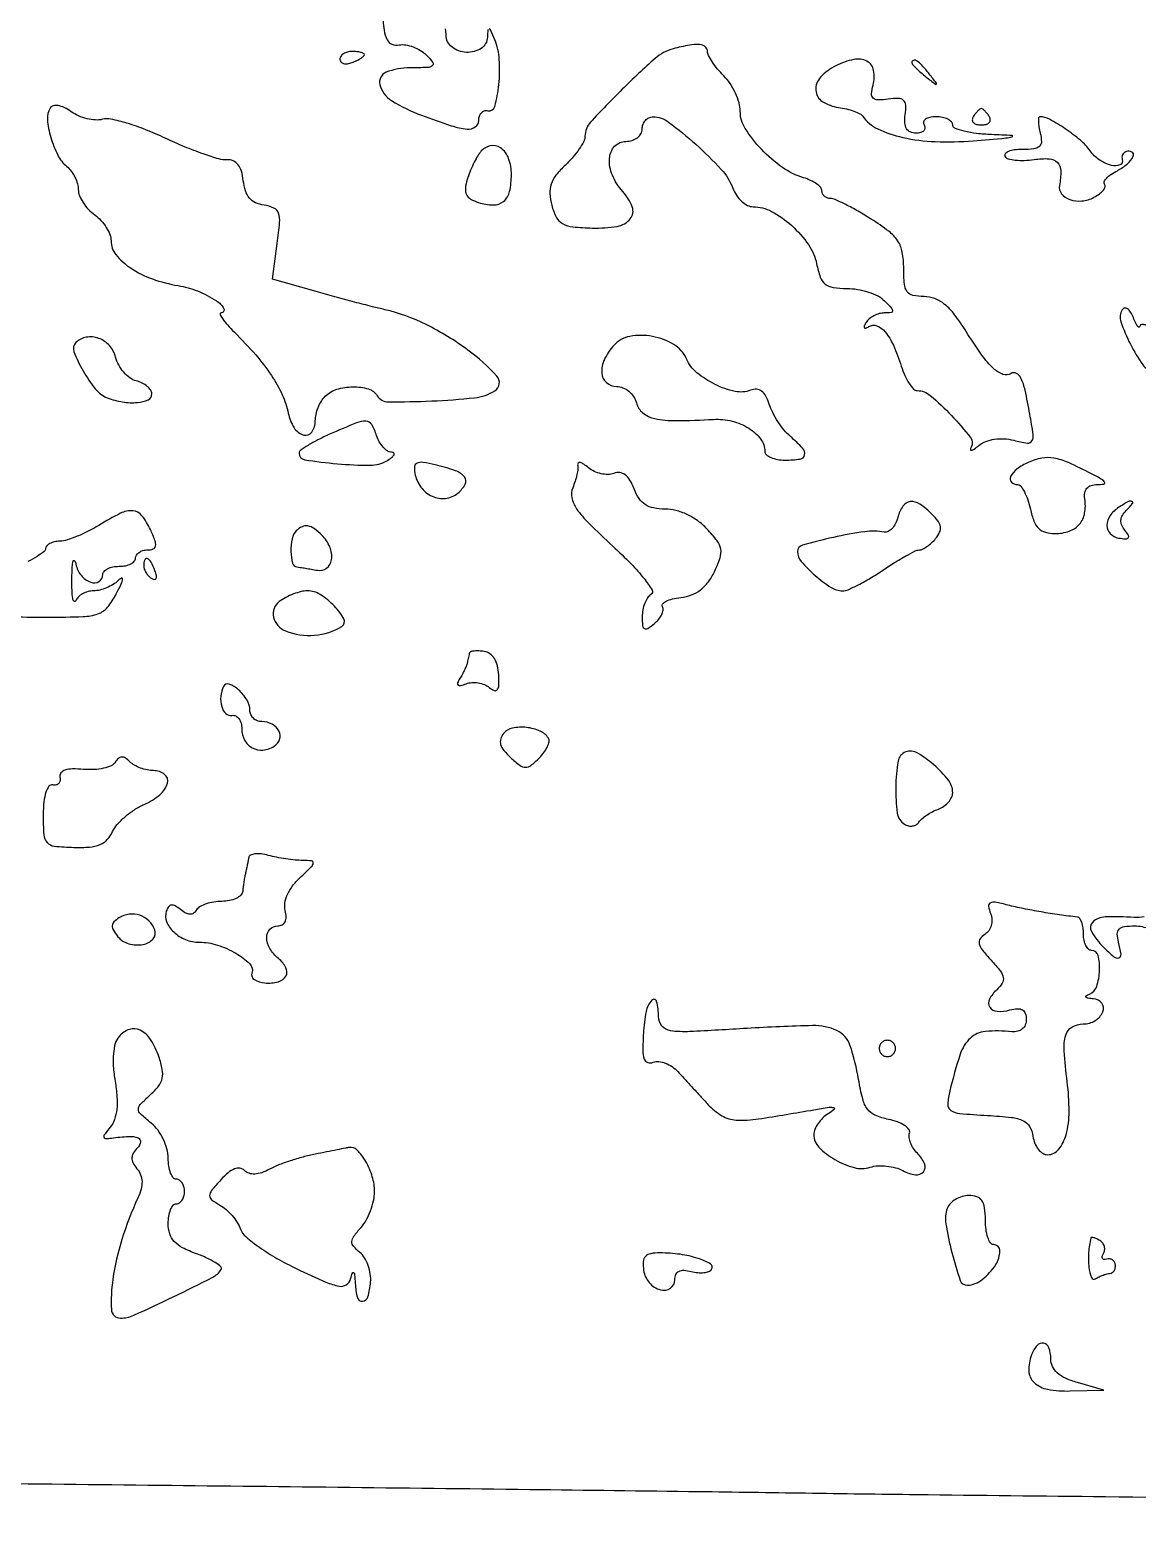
# Model space of a CAD drawing. Extents: x 0 to 5034, y 0 to 2560.
# Drawn here: x 2325.1 to 2460.6, y 1870.3 to 2052.6 of the extents above; entities that cross this region are included whole.
import ezdxf

# ---------------------------------------------------------------- set-up
doc = ezdxf.new("R2010")
doc.units = 0

msp = doc.modelspace()

# ---------------------------------------------------------------- linework, layer by layer
for points in [[(2368.185864, 2054.885864, 0.015188), (2368.420323, 2052.59242, 0.085156), (2368.786071, 2051.419013, 0.185791), (2369.378676, 2050.887239, 0.133553), (2370.272439, 2050.79899, -0.082907), (2371.064392, 2050.80032, -0.049088), (2371.97924, 2050.555135, -0.047468), (2372.870104, 2050.119499, -0.058999), (2373.593868, 2049.54899, -0.034047), (2374.371391, 2048.657698, -0.412944), (2374.316445, 2048.25, -0.156823), (2373.709333, 2048.033541, -0.007844), (2371.571429, 2048, 0.094649), (2368.665251, 2047.444892, 0.374824), (2367.897329, 2045.955668, 0.196831), (2369.333547, 2043.985175, 0.048638), (2373, 2042.191097, 0.009541), (2376.626155, 2040.91334, 0.057419), (2378.579369, 2040.507242, 0.173084), (2379.579791, 2040.765349, 0.248836), (2380, 2041.557418, -0.076841), (2380.0823, 2042.089776, -0.109262), (2380.321217, 2042.502804, -0.129546), (2380.677252, 2042.731541, -0.135356), (2381.093505, 2042.75, 0.403355), (2381.976263, 2043.28159, 0.04061), (2382.461629, 2045.936805, 0.041413), (2382.513737, 2049.029511, 0.079859), (2381.961856, 2051.437351, 0.00607), (2381.482726, 2052.580698, 0.209735), (2381.273527, 2052.774943, 0.488593)], [(2381.120862, 2052.676206, 0.012886), (2381.063386, 2051.75, -0.243022), (2380.288905, 2050.375127, -0.158899), (2378.49572, 2049.886893, -0.153367), (2376.714533, 2050.544548, -0.232229), (2376, 2052, 0.051602), (2375.920813, 2052.765245, 0.071518)], [(2323.090304, 1980.823778, 0.006583), (2327.336036, 1980.771671, 0.008387), (2331.575103, 1980.846571, 0.074565), (2333.405835, 1981.185945, 0.138414), (2334.561931, 1981.989205, 0.053072), (2335.648515, 1983.638889, 0.009371), (2336.244764, 1984.849471, 0.076871), (2336.417539, 1985.438166, 0.602798), (2336.269845, 1985.543134, 0.078501), (2335.862479, 1985.25, -0.057236), (2335.253435, 1984.771352, -0.038635), (2334.466582, 1984.367188, -0.038804), (2333.632936, 1984.091199, -0.060608), (2332.883333, 1984, 0.066895), (2332.189354, 1983.906735, 0.061435), (2331.522774, 1983.632812, 0.06532), (2330.982673, 1983.228102, 0.103807), (2330.662281, 1982.75, -0.5492), (2330.482178, 1982.716703, -0.148058), (2330.322871, 1983.042187, -0.03272), (2330.22683, 1984.041907, -0.011167), (2330.215129, 1985.5, -0.009335), (2330.26225, 1986.928373, -0.055477), (2330.382854, 1987.664062, -0.657312), (2330.538812, 1987.685162, -0.088226), (2330.705733, 1987.25, 0.123422), (2331.333965, 1985.901158, 0.132429), (2332.510225, 1985.050734, 0.233268), (2333.525309, 1985.148151, 0.259815), (2334, 1986, -0.191087), (2334.151477, 1986.381882, -0.088204), (2334.5875, 1986.70625, -0.068025), (2335.234582, 1986.926307, -0.048028), (2336, 1987, 0.048028), (2336.765418, 1987.073693, 0.068025), (2337.4125, 1987.29375, 0.088204), (2337.848523, 1987.618118, 0.191087), (2338, 1988, -0.146197), (2338.113939, 1988.381348, -0.099188), (2338.434327, 1988.70625, -0.083113), (2338.913335, 1988.925249, -0.065838), (2339.478561, 1989, 0.089324), (2340.169963, 1989.124511, 0.276617), (2340.454421, 1989.480109, 0.124794), (2340.377402, 1990.15676, 0.016473), (2339.818046, 1991.5, 0.060198), (2338.784161, 1993.194749, 0.20891), (2337.677182, 1993.786437, 0.137167), (2336.16373, 1993.489625, 0.021808), (2333.5, 1992, -0.021564), (2332.222986, 1991.285043, -0.020474), (2330.867188, 1990.669267, -0.020925), (2329.624599, 1990.224766, -0.06508), (2328.75, 1990.073088, 0.044328), (2328.080162, 1989.985285, 0.062564), (2327.514062, 1989.782547, 0.080403), (2327.130275, 1989.503119, 0.197773), (2327, 1989.186646, -0.232136), (2326.806977, 1988.793296, -0.025553), (2325.958173, 1988.203434, -0.027), (2324.81205, 1987.573974, -0.018586)], [(2461.439822, 1944.091199, -0.054784), (2460.197874, 1944.036064, 0.024131), (2456.640857, 1944.095974, 0.185085), (2455.128865, 1943.461274, 0.349988), (2454.971833, 1942.296433, 0.061596), (2456.428571, 1940.428571, 0.01806), (2457.727087, 1939.220618, 0.258288), (2458.323798, 1939.094906, 0.371158), (2458.592798, 1939.521964, 0.026779), (2458.289749, 1941, -0.054833), (2458.139943, 1942.017193, -0.207585), (2458.368918, 1942.602869, -0.165765), (2459.000341, 1942.915871, -0.032929), (2460.27638, 1943, -0.104135), (2462.035581, 1942.629594, -0.15901)], [(2483.435139, 1872.851407, -0.000217), (2456.690625, 1873.127387, -0.000209), (2433.539205, 1873.386038, -0.000941), (2420, 1873.568445, 0.000646), (2406.950371, 1873.75196, 0.000174), (2386.246875, 1874.009161, 0.000176), (2362.736705, 1874.284763, 0.000182), (2339.5, 1874.54049, -0.000248), (2316.105314, 1874.801008, -0.00023), (2292.120709, 1875.091008, -0.000229), (2270.784059, 1875.368577, -0.000774), (2256.847094, 1875.577856, 0.003359), (2245.194325, 1875.692601, 0.005682), (2235.431853, 1875.612219, 0.006071), (2227.73325, 1875.367791, 0.028792), (2223.347094, 1874.921285, -0.005572), (2217.895555, 1874.109222, -0.035873), (2215.117584, 1873.928362, -0.044209), (2212.580861, 1874.170238, -0.01103), (2208.5, 1875.020789, 0.04251), (2204.996074, 1875.523769, 0.006138), (2197.77488, 1875.851317, 0.00607)]]:
    msp.add_lwpolyline(points, format="xyb")
for points in [[(2363, 2049.031385, 0.184534), (2363.122486, 2048.710807, 0.147206), (2363.440625, 2048.516384, 0.100118), (2363.925634, 2048.488865, 0.055937), (2364.5, 2048.638374, 0.02136), (2365.074558, 2048.887494, 0.030395), (2365.559375, 2049.160341, 0.030693), (2365.912889, 2049.420671, 0.222225), (2366, 2049.606989, 0.289661), (2365.903916, 2049.758929, 0.046727), (2365.559375, 2049.884553, 0.039339), (2365.074824, 2049.971531, 0.024748), (2364.5, 2050, 0.062722), (2363.926468, 2049.92777, 0.08088), (2363.440625, 2049.715469, 0.098158), (2363.115494, 2049.400789, 0.152681)], [(2403.79651, 2050.319631, 0.11711), (2401.592384, 2049.142491, 0.014213), (2397.554651, 2045.365041, 0.011399), (2393.666908, 2041.335348, 0.18835), (2393, 2039.627755, -0.119249), (2392.84526, 2038.988173, -0.030358), (2392.296873, 2038.063818, -0.029194), (2391.522552, 2037.054749, -0.025935), (2390.606376, 2036.099935, 0.035031), (2389.450244, 2034.850356, 0.08731), (2388.853075, 2033.763355, 0.097157), (2388.697213, 2032.611343, 0.050685), (2388.929659, 2031.175621, 0.0543), (2389.492759, 2029.725044, 0.14664), (2390.254001, 2028.939961, 0.102292), (2391.502997, 2028.545739, 0.019175), (2393.909424, 2028.392691, 0.046516), (2396.941527, 2028.598577, 0.181297), (2398.545843, 2029.515999, 0.271101), (2398.785413, 2030.971227, 0.092576), (2397.621281, 2032.865986, -0.083125), (2396.354335, 2034.843922, -0.116901), (2395.998944, 2036.900927, -0.170847), (2396.630716, 2038.394842, -0.211126), (2398, 2039, 0.072314), (2398.769411, 2039.111864, 0.08892), (2399.416667, 2039.4375, 0.10214), (2399.846791, 2039.924246, 0.130775), (2400, 2040.5, -0.088026), (2400.101617, 2041.072727, -0.094657), (2400.393295, 2041.559375, -0.100049), (2400.828114, 2041.884919, -0.111262), (2401.338875, 2042, -0.162451), (2403.239033, 2041.365902, -0.021446), (2406.566804, 2038.635772, -0.024591), (2409.669221, 2035.572067, -0.095081), (2411.083555, 2033.280234, 0.057582), (2411.535699, 2032.408254, 0.058921), (2412.17182, 2031.669819, 0.065138), (2412.886856, 2031.168046, 0.121037), (2413.570879, 2031, -0.124871), (2415.823557, 2030.428501, -0.058666), (2418.296115, 2028.68522, -0.057904), (2420.3489, 2026.36263, -0.103047), (2421.345123, 2024.024387, 0.036183), (2421.794727, 2022.398146, 0.136753), (2422.397351, 2021.54302, 0.136284), (2423.356693, 2021.121271, 0.035839), (2425.046429, 2021, -0.042609), (2426.342011, 2020.889392, -0.036294), (2427.673906, 2020.559375, -0.037873), (2428.846947, 2020.075607, -0.079802), (2429.642857, 2019.5, -0.009933), (2430.504061, 2018.603882, -0.19075), (2430.640789, 2018.25, -0.380016), (2430.455989, 2018.045401, -0.027477), (2429.630446, 2018, 0.067437), (2428.999008, 2017.914446, 0.052329), (2428.352707, 2017.660863, 0.053442), (2427.789046, 2017.287328, 0.081478), (2427.404508, 2016.845492, 0.030284), (2427.171496, 2016.411802, 0.256051), (2427.186211, 2016.198425, 0.359857), (2427.355314, 2016.144303, 0.043144), (2427.732185, 2016.334481, -0.23696), (2428.717454, 2016.421646, -0.127321), (2429.727216, 2015.684829, -0.068573), (2430.734034, 2014.043433, -0.025324), (2431.699061, 2011.5, 0.028053), (2432.142116, 2010.351206, 0.038606), (2432.673715, 2009.38125, 0.043144), (2433.212654, 2008.693624, 0.207868), (2433.658268, 2008.5, -0.179314), (2435.258815, 2007.906928, -0.025397), (2437.845965, 2005.445518, -0.022367), (2440.169452, 2002.768355, -0.311739), (2440.248998, 2001.558975, 0.116355), (2440.161699, 2001.283634, 0.509389), (2440.270917, 2001.19091, 0.093676), (2440.629584, 2001.353309, 0.017215), (2441.212388, 2001.793059, -0.077852), (2442.050876, 2002.279219, -0.0562), (2443.097779, 2002.555216, -0.051869), (2444.268323, 2002.60422, -0.046057), (2445.473241, 2002.41736, 0.024345), (2447.138943, 2002.084515, 0.301074), (2447.696551, 2002.344536, 0.17525), (2447.850195, 2003.092506, 0.008591), (2447.437556, 2005.624301, 0.009237), (2446.851828, 2008.55564, 0.054902), (2446.35335, 2010.033146, 0.1668), (2445.800157, 2010.608646, 0.262859), (2445.133156, 2010.582295, -0.231918), (2444.148688, 2010.48571, -0.099481), (2442.997489, 2011.201522, -0.050593), (2441.562806, 2012.853575, -0.013605), (2439.636946, 2015.75, 0.022148), (2438.236188, 2017.780592, 0.058228), (2437.013716, 2019.055311, 0.081661), (2435.8081, 2019.756904, 0.09127), (2434.487455, 2020, -0.051323), (2433.135297, 2020.13916, -0.188723), (2432.428314, 2020.600504, -0.134074), (2432.084506, 2021.533644, -0.021616), (2432, 2023.487455, 0.043979), (2431.827668, 2025.442902, 0.102836), (2431.284569, 2026.79967, 0.083421), (2430.16641, 2027.994738, 0.022274), (2428.019872, 2029.487455, 0.010665), (2426.421133, 2030.449633, 0.013697), (2424.909319, 2031.26194, 0.011539), (2423.622841, 2031.87164, 0.10526), (2423.019872, 2032, -0.090271), (2422.630507, 2032.070874, -0.095445), (2422.299587, 2032.273955, -0.09971), (2422.078171, 2032.576807, -0.108557), (2422, 2032.932612, 0.185035), (2421.844573, 2033.338226, 0.054342), (2421.339063, 2033.790941, 0.046512), (2420.61127, 2034.216216, 0.035635), (2419.75, 2034.544957, -0.080551), (2417.164048, 2035.807342, -0.048832), (2414.581243, 2038.038502, -0.049588), (2412.612742, 2040.566354, -0.141569), (2412, 2042.687091, 0.069745), (2411.855478, 2043.718124, 0.038939), (2411.4125, 2044.908083, 0.037981), (2410.765532, 2046.064347, 0.049876), (2410, 2047, -0.022886), (2409.234415, 2047.839072, -0.026473), (2408.5875, 2048.70625, -0.026952), (2408.125512, 2049.487358, -0.120635), (2408, 2050, 0.229576), (2407.723754, 2050.569933, 0.149151), (2407.028982, 2050.84102, 0.066435), (2405.778456, 2050.769938, 0.01698)], [(2423.692492, 2048.245176, 0.088271), (2421.82428, 2046.850287, 0.206781), (2421.245786, 2045.243318, 0.237654), (2422.03929, 2043.885659, 0.109243), (2424.010216, 2043.149185, -0.023741), (2425.000034, 2042.961436, -0.027814), (2425.915501, 2042.687713, -0.028503), (2426.649831, 2042.374519, -0.127823), (2427, 2042.07085, 0.132971), (2428.815704, 2040.528183, 0.055406), (2431.882924, 2039.480373, 0.045449), (2435.864775, 2038.969298, 0.029647), (2440.5, 2039.073413, 0.001199), (2444.495223, 2039.410333, 0.058873), (2445.27452, 2039.571667, 0.827909), (2445.255943, 2039.709457, 0.004142), (2442.75, 2039.823413, -0.019793), (2440.929459, 2039.963395, -0.031634), (2439.395312, 2040.241878, -0.033129), (2438.271975, 2040.600536, -0.308108), (2438, 2041, 0.195654), (2437.844577, 2041.381985, 0.086673), (2437.395164, 2041.70625, 0.066561), (2436.729059, 2041.926392, 0.0466), (2435.940983, 2042, 0.047867), (2435.195401, 2041.928459, 0.104212), (2434.66835, 2041.70625, 0.181468), (2434.441401, 2041.378123, 0.202618), (2434.5, 2041, -0.146968), (2434.601627, 2040.620612, -0.191593), (2434.460061, 2040.29375, -0.133699), (2434.072291, 2040.072931, -0.063042), (2433.496159, 2040, -0.102844), (2432.800165, 2040.144689, -0.159826), (2432.346011, 2040.548596, -0.120447), (2432.141364, 2041.241507, -0.046434), (2432.187142, 2042.25, 0.040553), (2432.254234, 2043.423705, 0.203289), (2431.98861, 2044.010497, 0.188836), (2431.366473, 2044.252757, 0.034503), (2430.110762, 2044.163553, -0.029104), (2428.85075, 2044.060371, -0.19483), (2428.274479, 2044.278152, -0.232516), (2428.071025, 2044.806272, -0.04167), (2428.257528, 2045.876785, 0.110339), (2428.322766, 2047.68877, 0.23109), (2427.5031, 2048.794259, 0.1734), (2425.888469, 2049.013894, 0.064358)], [(2433, 2048.622445, 0.184603), (2433.08115, 2048.410139, 0.013803), (2433.514062, 2047.952641, 0.017649), (2434.079598, 2047.425681, 0.012436), (2434.75, 2046.872445, 0.001576), (2435.879507, 2045.99236, 0.377591), (2436, 2046, 0.377591), (2436.00764, 2046.120493, 0.001576), (2435.127555, 2047.25, 0.017685), (2434.23668, 2048.306759, 0.065617), (2433.573889, 2048.869516, 0.241985), (2433.193395, 2048.90695, 0.307699)], [(2327.535051, 2043.056713, 0.163339), (2327.211559, 2041.673597, 0.046857), (2327.627718, 2039.482633, 0.047269), (2328.483741, 2037.313143, 0.102301), (2329.598113, 2035.918573, -0.060328), (2330.134664, 2035.351287, -0.043964), (2330.588196, 2034.610194, -0.044601), (2330.897494, 2033.817842, -0.070874), (2331, 2033.098315, 0.096415), (2331.143825, 2032.359388, 0.04722), (2331.5875, 2031.504756, 0.044434), (2332.234849, 2030.674132, 0.048899), (2333, 2030, -0.050691), (2333.765148, 2029.320998, -0.045029), (2334.4125, 2028.475932, -0.04763), (2334.855654, 2027.600273, -0.0936), (2335, 2026.835945, 0.172519), (2335.604276, 2025.136734, 0.075047), (2337.402234, 2023.502818, 0.06106), (2340.061853, 2022.165665, 0.046126), (2343.231121, 2021.35068, -0.056783), (2345.580173, 2020.693076, -0.045546), (2347.913836, 2019.485756, -0.130922), (2348.794476, 2018.525111, -0.563438), (2348.476422, 2018, 0.530865), (2348.358854, 2017.826192, 0.055707), (2348.637524, 2017.307042, 0.032229), (2349.237541, 2016.547149, 0.015095), (2350.103977, 2015.640995, -0.019088), (2352.706439, 2012.875367, -0.032436), (2354.633186, 2010.3513, -0.038877), (2355.948457, 2007.996739, -0.05739), (2356.685669, 2005.75, 0.088288), (2357.399689, 2003.954624, 0.186365), (2358.576535, 2003.064332, 0.322639), (2359.572664, 2003.422359, 0.151536), (2360, 2004.8, -0.056383), (2360.08791, 2005.577103, -0.038823), (2360.3525, 2006.42375, -0.039117), (2360.740359, 2007.209158, -0.062206), (2361.2, 2007.8, -0.123105), (2362.624963, 2008.654981, -0.071077), (2364.612439, 2008.962536, -0.074571), (2366.491135, 2008.703049, -0.184839), (2367.577826, 2007.874074, 0.258439), (2368.904342, 2007.129615, 0.011995), (2374.24917, 2007.227898, 0.017006), (2379.494256, 2007.629316, 0.111251), (2381.97494, 2008.484512, 0.469057), (2382.22505, 2010.258751, 0.04984), (2378.682948, 2013.454674, 0.042745), (2373.550604, 2016.594505, 0.060047), (2368.5, 2018.40182, -0.006266), (2366.983773, 2018.766803, -0.002162), (2364.801746, 2019.331129, -0.002148), (2362.401565, 2019.974001, -0.002491), (2360.122967, 2020.607024), (2354.745933, 2022.129729), (2355.344809, 2026.499003, 0.012149), (2355.635112, 2029.082003, 0.105664), (2355.494221, 2030.222392, 0.207981), (2354.927563, 2030.838533, 0.069079), (2353.721842, 2031.184139, -0.073851), (2352.695164, 2031.489003, -0.10883), (2351.950821, 2032.058257, -0.097199), (2351.460472, 2032.940446, -0.049667), (2351.190011, 2034.183332, 0.042611), (2350.951608, 2035.358291, 0.094867), (2350.536259, 2036.166883, 0.128308), (2349.945162, 2036.617996, 0.118305), (2349.190011, 2036.74075, -0.090252), (2348.206498, 2036.845045, -0.012948), (2346.272454, 2037.467897, -0.014352), (2344.002027, 2038.338479, -0.011815), (2341.631108, 2039.392958, 0.017062), (2339.250962, 2040.421769, 0.020681), (2336.952631, 2041.215475, 0.019762), (2334.994232, 2041.718965, 0.117512), (2333.9458, 2041.696077, -0.080151), (2333.105074, 2041.615273, -0.043465), (2332.075737, 2041.771911, -0.041883), (2331.029377, 2042.120534, -0.051467), (2330.130337, 2042.621261, 0.0382), (2329.274266, 2043.128209, 0.073142), (2328.51592, 2043.373021, 0.107432), (2327.922103, 2043.344611, 0.191121)], [(2440.5, 2042, 0.146489), (2440.397987, 2041.620597, 0.191582), (2440.538811, 2041.29375, 0.134005), (2440.925364, 2041.072951, 0.063222), (2441.5, 2041, 0.063222), (2442.074636, 2041.072951, 0.134005), (2442.461189, 2041.29375, 0.191582), (2442.602013, 2041.620597, 0.146489), (2442.5, 2042, 0.025622), (2442.235369, 2042.382847, 0.032351), (2441.951311, 2042.70625, 0.033983), (2441.686704, 2042.937141, 0.163822), (2441.5, 2043, 0.163822), (2441.313296, 2042.937141, 0.033983), (2441.048689, 2042.70625, 0.032351), (2440.764631, 2042.382847, 0.025622)], [(2448.710251, 2040, -0.056862), (2448.857405, 2038.971975, -0.215944), (2448.612718, 2038.388003, -0.15974), (2447.944072, 2038.079845, -0.028771), (2446.557614, 2038, 0.02975), (2445.566952, 2037.941004, 0.06236), (2444.819216, 2037.755227, 0.119026), (2444.424689, 2037.482401, 0.33206), (2444.396955, 2037.166731, 0.190128), (2444.790281, 2036.872993, 0.039397), (2445.654849, 2036.709473, 0.036223), (2446.752721, 2036.670198, 0.027275), (2447.955972, 2036.78023, -0.048071), (2449.791261, 2036.871448, -0.190123), (2450.803002, 2036.417, -0.192667), (2451.223989, 2035.399204, -0.049496), (2451.065635, 2033.591641, 0.220343), (2451.320591, 2032.582467, 0.140993), (2452.329521, 2031.878146, 0.107075), (2453.812677, 2031.705377, 0.098826), (2455.281764, 2032.150796, 0.035137), (2455.964283, 2032.580263, 0.062615), (2456.445951, 2033.03528, 0.097247), (2456.665572, 2033.442222, 0.278483), (2456.591572, 2033.741761, -0.305861), (2456.532518, 2034.045957, -0.08703), (2456.808383, 2034.471158, -0.056262), (2457.367965, 2034.951401, -0.03113), (2458.143728, 2035.410741, 0.058712), (2459.359993, 2036.224481, 0.105921), (2460.08519, 2037.172902, 0.386136), (2459.932253, 2037.675753, 0.218454), (2459.25, 2037.75, 0.099038), (2458.982857, 2037.597334, 0.097945), (2458.79375, 2037.353125, 0.097945), (2458.711847, 2037.055314, 0.099038), (2458.75, 2036.75, -0.39295), (2458.46051, 2036.113883, -0.167768), (2457.442114, 2036.050202, -0.080101), (2455.939766, 2036.738942, -0.091227), (2454.806704, 2037.841301, 0.062821), (2453.627412, 2039.125961, 0.026976), (2451.769185, 2040.534845, 0.02451), (2449.856602, 2041.69636, 0.124832), (2448.659361, 2042, 0.368683), (2448.510081, 2041.87261, 0.04587), (2448.47956, 2041.4125, 0.036712), (2448.543566, 2040.766975, 0.020892)], [(2380.195502, 2037.690559, 0.039524), (2379.783892, 2037.082214, 0.016953), (2379.32895, 2036.212481, 0.01665), (2378.904513, 2035.248463, 0.021088), (2378.580599, 2034.330651, 0.049809), (2378.363774, 2033.247493, 0.138537), (2378.499363, 2032.490737, 0.146099), (2379.00388, 2031.94125, 0.057704), (2379.949261, 2031.516104, 0.07174), (2381.786674, 2031.211854, 0.183086), (2383.038418, 2031.656473, 0.163446), (2383.770695, 2032.868983, 0.054875), (2384, 2034.952028, 0.08709), (2383.65872, 2036.896527, 0.150985), (2382.678426, 2038.193591, 0.215832), (2381.403104, 2038.450463, 0.169226)], [(2458.742983, 2018.393155, 0.224307), (2458.577271, 2016.923287, 0.035777), (2459.736843, 2014.184971, 0.035418), (2461.267037, 2011.64891, 0.243946), (2462.517914, 2011, 0.183352), (2463.727022, 2011.45881, 0.190967), (2464.301593, 2012.595408, 0.138684), (2464.014097, 2014.132107, 0.093944), (2462.932561, 2015.561032, 0.026178), (2462.185287, 2016.169312, 0.058084), (2461.547043, 2016.530383, 0.121448), (2461.121194, 2016.597834, 0.367485), (2460.929715, 2016.404988, -0.322924), (2460.822549, 2016.278327, -0.29222), (2460.657645, 2016.333842, -0.058856), (2460.399153, 2016.746254, -0.017266), (2460.102217, 2017.433624, 0.043025), (2459.769004, 2018.107453, 0.103077), (2459.390592, 2018.513106, 0.200233), (2459.036089, 2018.592178, 0.213519)], [(2396.534333, 2014.037938, 0.07211), (2395.370593, 2012.305833, 0.129922), (2395.050935, 2010.63675, 0.197967), (2395.62784, 2009.472489, 0.181935), (2396.883369, 2009, -0.097502), (2397.645137, 2008.850026, -0.076311), (2398.368896, 2008.415093, -0.073995), (2398.948101, 2007.767412, -0.081717), (2399.289749, 2007, 0.159639), (2400.077747, 2005.777044, 0.118251), (2401.538373, 2005.077965, 0.05564), (2404.098911, 2004.821519, 0.010826), (2408.745222, 2004.974889, -0.074408), (2411.008655, 2004.761741, -0.079039), (2413.059924, 2003.894032, -0.092061), (2414.495669, 2002.57901, -0.16283), (2415, 2001.071429, 0.215499), (2415.185256, 2000.66156, 0.079389), (2415.734375, 2000.314732, 0.060377), (2416.542806, 2000.07851, 0.040942), (2417.5, 2000, 0.033414), (2419.326843, 2000.122219, 0.314195), (2419.875825, 2000.625972, 0.24918), (2419.653475, 2001.432714, 0.024235), (2418.143047, 2002.882705, -0.041953), (2417.378307, 2003.670715, -0.026235), (2416.616141, 2004.707101, -0.026259), (2415.968138, 2005.815271, -0.04271), (2415.552705, 2006.822321, 0.046408), (2415.135954, 2007.811785, 0.108276), (2414.616562, 2008.419619, 0.143916), (2413.993053, 2008.655817, 0.111118), (2413.270252, 2008.550211, -0.145057), (2411.370997, 2008.40119, -0.061335), (2408.930179, 2009.243563, -0.060384), (2406.698353, 2010.691344, -0.11436), (2405.413107, 2012.392627, 0.153382), (2403.876224, 2014.132085, 0.090125), (2401.25773, 2015.126653, 0.091434), (2398.492507, 2015.129054, 0.164906)], [(2330.706549, 2014.373216, 0.296322), (2330.469217, 2013.255561, 0.037514), (2331.575728, 2010.916793, 0.040369), (2333.105186, 2008.669628, 0.132288), (2334.544802, 2007.621181, 0.050589), (2336.421363, 2007.11128, 0.062735), (2338.228385, 2007.040919, 0.085274), (2339.544455, 2007.38613, 0.294098), (2340, 2008.09362, 0.150935), (2339.859313, 2008.549054, 0.069446), (2339.437379, 2009.013117, 0.059418), (2338.81734, 2009.415412, 0.05031), (2338.084694, 2009.688103, -0.093794), (2337.307179, 2010.056823, -0.056763), (2336.554659, 2010.748458, -0.05417), (2335.938881, 2011.637252, -0.063022), (2335.565642, 2012.594483, 0.12309), (2334.814273, 2014.000267, 0.121615), (2333.486792, 2014.894779, 0.131206), (2331.975936, 2015.031112, 0.154837)], [(2361.755098, 2003.153951, 0.013248), (2360.319749, 2002.474029, 0.019859), (2359.108763, 2001.798889, 0.015415), (2358.176504, 2001.189258, 0.242817), (2358.005098, 2000.863544, 0.37153), (2358.706847, 2000.036192, 0.016834), (2362.694591, 1999.546285, 0.022174), (2366.723082, 1999.367972, 0.132555), (2368.733677, 1999.910766, 0.027593), (2369.34006, 2000.310156, 0.107757), (2369.63375, 2000.646018, 0.354038), (2369.595189, 2000.861961, 0.173676), (2369.317388, 2000.969591, -0.140727), (2368.818144, 2001.126943, -0.064028), (2368.295702, 2001.578567, -0.056035), (2367.830533, 2002.232717, -0.049755), (2367.5, 2003, 0.05531), (2366.901317, 2004.348437, 0.259516), (2366.197452, 2004.765225, 0.104653), (2365.030568, 2004.550771, 0.006397)], [(2372.169096, 1998.396541, 0.11091), (2372.919638, 1996.693733, 0.126655), (2374.297859, 1995.572911, 0.138636), (2375.946675, 1995.31481, 0.144107), (2377.458559, 1995.965607, 0.09769), (2378.33466, 1997.041697, 0.300929), (2378.248926, 1997.931377, 0.141524), (2377.150834, 1998.697106, 0.023971), (2374.669096, 1999.410249, 0.018571), (2373.168843, 1999.706169, 0.136548), (2372.449841, 1999.623987, 0.272654), (2372.138946, 1999.217733, 0.07893)], [(2392.102334, 1999.419273, -0.085242), (2392.131094, 1998.939452, -0.02549), (2392.013059, 1998.213472, -0.02475), (2391.79474, 1997.398159, -0.024477), (2391.496248, 1996.605313, 0.160131), (2391.384884, 1995.390923, 0.094302), (2391.977117, 1994.043692, 0.046966), (2393.463988, 1992.264297, 0.009821), (2396.408917, 1989.458474, -0.013169), (2398.63564, 1987.308309, -0.027247), (2400.233428, 1985.494163, -0.030649), (2401.20388, 1984.094699, -0.411715), (2401.071428, 1983.544145, 0.110772), (2400.660504, 1983.142307, 0.050391), (2400.314732, 1982.470349, 0.046473), (2400.079375, 1981.656962, 0.04723), (2400, 1980.818538, 0.022751), (2400.049463, 1979.732082, 0.248024), (2400.280682, 1979.377022, 0.279453), (2400.68092, 1979.392105, 0.02752), (2401.48899, 1979.990862, 0.046808), (2402.021373, 1980.524176, 0.061244), (2402.391967, 1981.104086, 0.075261), (2402.555665, 1981.640738, 0.176655), (2402.472035, 1982.045248, -0.326335), (2402.498113, 1982.381915, -0.09919), (2402.925335, 1982.716839, -0.058209), (2403.703064, 1983.001493, -0.029966), (2404.725657, 1983.181942, 0.062139), (2406.029274, 1983.499397, 0.0729), (2407.139486, 1984.118265, 0.069143), (2408.068853, 1985.060252, 0.048888), (2408.837632, 1986.334405, 0.028855), (2409.530147, 1988.031188, 0.126344), (2409.614341, 1989.102237, 0.120631), (2409.173701, 1990.10777, 0.025275), (2407.920706, 1991.584405, 0.048127), (2406.799028, 1992.569041, 0.045882), (2405.492385, 1993.339104, 0.047552), (2404.11931, 1993.833815, 0.062778), (2402.800935, 1994, -0.04795), (2401.397533, 1994.134898, -0.097178), (2400.373556, 1994.550317, -0.101576), (2399.610884, 1995.307232, -0.05591), (2399.007262, 1996.4809, 0.042359), (2398.498691, 1997.539151, 0.09755), (2397.914174, 1998.196072, 0.134352), (2397.252964, 1998.461754, 0.120927), (2396.519278, 1998.369024, -0.09054), (2395.814369, 1998.23651, -0.056192), (2394.974841, 1998.326714, -0.054009), (2394.136005, 1998.611428, -0.064488), (2393.430841, 1999.057397, 0.02649), (2392.850464, 1999.489293, 0.080385), (2392.40382, 1999.692172, 0.252913), (2392.171905, 1999.637994, 0.275629)], [(2447.25, 1999.709346, 0.05252), (2445.860565, 1998.897654, 0.120825), (2445.088797, 1997.975138, 0.312942), (2445.188783, 1997.315361, 0.206309), (2445.920545, 1997, -0.230346), (2446.31879, 1996.806252, -0.04518), (2446.764234, 1996.11875, -0.039605), (2447.180468, 1995.149012, -0.027524), (2447.5, 1994, 0.037311), (2447.940302, 1992.52877, 0.106251), (2448.520629, 1991.637346, 0.128644), (2449.342349, 1991.160158, 0.067663), (2450.520438, 1991, 0.084863), (2452.253997, 1991.296363, 0.131673), (2453.498871, 1992.148906, 0.132463), (2454.145927, 1993.505406, 0.0864), (2454.162183, 1995.25, -0.079862), (2454.15945, 1995.995355, -0.140751), (2454.41715, 1996.549366, -0.138237), (2454.933729, 1996.888561, -0.075866), (2455.687142, 1997.006161, 0.03655), (2456.483884, 1997.067203, 0.516277), (2456.593381, 1997.283783, 0.143799), (2456.260064, 1997.627036, 0.008926), (2455, 1998.309846, 0.013885), (2452.151746, 1999.68912, 0.061213), (2450.373483, 2000.24101, 0.092601), (2448.897706, 2000.232126, 0.058334)], [(2431.285542, 1992.983913, -0.052718), (2431.000202, 1992.228401, -0.069219), (2430.581503, 1991.622484, -0.085768), (2430.100285, 1991.251477, -0.169528), (2429.629162, 1991.180364, 0.081111), (2427.2365, 1991.238237, 0.020525), (2423.395695, 1990.544373, 0.012833), (2419.598185, 1989.593146, 0.336863), (2419, 1988.806023, 0.181561), (2419.454978, 1987.594365, 0.033869), (2421.164811, 1985.887041, 0.035079), (2423.113804, 1984.415157, 0.145181), (2424.513463, 1984, 0.102824), (2425.191751, 1984.140979, 0.01566), (2426.448382, 1984.734375, 0.016968), (2427.905881, 1985.542806, 0.01397), (2429.404862, 1986.5, -0.009722), (2430.876617, 1987.457503, -0.012964), (2432.251393, 1988.265625, -0.010217), (2433.418966, 1988.881, -0.116681), (2433.921964, 1989, 0.11643), (2434.321064, 1989.094212, 0.036872), (2434.850231, 1989.409503, 0.034545), (2435.40788, 1989.860561, 0.032234), (2435.912073, 1990.394054, 0.06587), (2436.392025, 1991.157595, 0.145561), (2436.48753, 1991.832705, 0.121064), (2436.200037, 1992.533075, 0.038752), (2435.463089, 1993.394054, 0.048691), (2433.977961, 1994.615029, 0.173884), (2432.803546, 1994.910484, 0.225543), (2431.905936, 1994.370566, 0.082645)], [(2458.330179, 1994.225223, 0.097177), (2457.255566, 1993.203234, 0.153762), (2456.86902, 1992.003175, 0.197355), (2457.27186, 1991.003958, 0.159295), (2458.305807, 1990.46313, 0.024878), (2459.158776, 1990.363522, 0.241826), (2459.482358, 1990.503405, 0.318924), (2459.504033, 1990.809197, 0.036526), (2459.079601, 1991.404087, -0.067532), (2458.686082, 1992.034748, -0.12122), (2458.576422, 1992.631471, -0.118789), (2458.755681, 1993.219302, -0.063319), (2459.223794, 1993.823794, 0.021504), (2459.997857, 1994.667465, 0.497938), (2459.935197, 1994.941744, 0.237345), (2459.498164, 1994.922563, 0.014158)], [(2357.666667, 1991.333333, 0.148665), (2357.155982, 1990.376428, 0.05354), (2357.018771, 1988.822726, 0.055594), (2357.205083, 1987.397296, 0.317048), (2357.75, 1986.923489, -0.012203), (2358.151063, 1986.872658, -0.003168), (2358.79375, 1986.771045, -0.003219), (2359.525, 1986.645835, -0.003281), (2360.25, 1986.511973, 0.213108), (2361.387294, 1986.779211, 0.20076), (2361.985319, 1987.814492, 0.132899), (2361.77326, 1989.356311, 0.096414), (2360.8, 1990.8, 0.037939), (2359.855376, 1991.611204, 0.116807), (2359.08503, 1991.937951, 0.154902), (2358.382547, 1991.839841, 0.085022)], [(2339, 1987.059017, 0.088797), (2339.072509, 1986.65395, 0.053277), (2339.290385, 1986.21498, 0.051183), (2339.610411, 1985.810572, 0.061454), (2339.988546, 1985.507079, 0.1144), (2340.325929, 1985.393111, 0.32948), (2340.525685, 1985.512472, 0.155351), (2340.556862, 1985.868281, 0.036408), (2340.381557, 1986.448062, 0.029964), (2339.894727, 1987.51997, 0.168622), (2339.441482, 1987.942608, 0.444011), (2339.117673, 1987.798253, 0.079093)], [(2355.580232, 1982.682326, 0.302823), (2354.884088, 1980.783102, 0.24405), (2356.342619, 1979.104959, 0.113252), (2359.897156, 1978.564057, 0.120337), (2363.24507, 1979.651462, 0.395243), (2363.490391, 1980.557491, 0.070293), (2362.357649, 1982.11523, 0.058524), (2360.613243, 1983.539759, 0.142933), (2359.036142, 1984, 0.061127), (2358.273404, 1983.906402, 0.030024), (2357.338742, 1983.612933, 0.029254), (2356.39148, 1983.186776, 0.037549)], [(2378.875, 1976.411516, 0.012987), (2378.817401, 1976.202522, 0.004597), (2378.745502, 1975.90057, 0.004559), (2378.67257, 1975.567314, 0.005346), (2378.609687, 1975.25, -0.047177), (2378.503078, 1974.878178, -0.015671), (2378.27952, 1974.35649, -0.015443), (2377.99418, 1973.790669, -0.016972), (2377.682749, 1973.261454, 0.041701), (2377.400816, 1972.723187, 0.332227), (2377.46412, 1972.467142, 0.240402), (2377.769062, 1972.40053, 0.027412), (2378.460797, 1972.62333, -0.075549), (2379.153322, 1972.774992, -0.055786), (2379.938225, 1972.738332, -0.055989), (2380.692258, 1972.529654, -0.077875), (2381.293139, 1972.17168, 0.071851), (2381.901793, 1971.799122, 0.347669), (2382.267021, 1971.897603, 0.153282), (2382.455624, 1972.441081, 0.018397), (2382.446678, 1973.726763, 0.050143), (2382.287601, 1974.824196, 0.078652), (2381.916122, 1975.700055, 0.096356), (2381.361585, 1976.29503, 0.121268), (2380.666274, 1976.578475, 0.023763), (2380.018799, 1976.642269, 0.035923), (2379.452749, 1976.630311, 0.039716), (2379.025872, 1976.55601, 0.261791)], [(2348.774162, 1972.298558, 0.093912), (2348.425942, 1971.092065, 0.093759), (2348.542949, 1969.841082, 0.126502), (2349.054242, 1968.972232, 0.253178), (2349.795455, 1968.75, -0.163496), (2350.253712, 1968.694984, -0.124277), (2350.646165, 1968.37049, -0.095376), (2350.910543, 1967.812456, -0.06315), (2351, 1967.106989, 0.122471), (2351.342634, 1965.729135, 0.148963), (2352.277072, 1964.790598, 0.146197), (2353.590852, 1964.522233, 0.116709), (2354.968799, 1964.980717, 0.178852), (2355.62611, 1965.821975, 0.196926), (2355.544268, 1966.848281, 0.157357), (2354.709757, 1967.690829, 0.120081), (2353.440983, 1968, -0.094533), (2352.890949, 1968.104931, -0.096772), (2352.423289, 1968.404657, -0.098931), (2352.110239, 1968.851917, -0.103734), (2352, 1969.377555, 0.138586), (2351.647688, 1970.624237, 0.071148), (2350.602208, 1971.883531, 0.095585), (2349.468719, 1972.571101, 0.381321)], [(2383.040299, 1966.548557, 0.102202), (2382.68265, 1965.876462, 0.142103), (2382.680604, 1965.198476, 0.102346), (2383.066604, 1964.462939, 0.03701), (2383.884677, 1963.604366, 0.02286), (2385.038069, 1962.652717, 0.157237), (2385.723968, 1962.416077, 0.173804), (2386.382389, 1962.637103, 0.029348), (2387.390337, 1963.533194, 0.037378), (2387.977252, 1964.215092, 0.049707), (2388.395147, 1964.917612, 0.059419), (2388.600032, 1965.538794, 0.190627), (2388.524775, 1965.959913, 0.153762), (2387.507803, 1966.837728, 0.075149), (2385.83403, 1967.277501, 0.076231), (2384.133489, 1967.200501, 0.171825)], [(2432.25, 1964.289386, 0.270136), (2431.311222, 1963.159515, 0.037519), (2431.024376, 1960.002206, 0.0381), (2431.218329, 1956.803675, 0.223749), (2432.111803, 1955.430902, 0.08564), (2432.584717, 1955.240526, 0.09063), (2433.084485, 1955.224987, 0.096283), (2433.533187, 1955.384548, 0.112), (2433.861803, 1955.694826, -0.069313), (2434.228705, 1956.105282, -0.028415), (2434.826592, 1956.556177, -0.027444), (2435.53322, 1956.974447, -0.031541), (2436.25, 1957.291557, 0.063207), (2436.919107, 1957.639652, 0.061752), (2437.485938, 1958.146203, 0.067076), (2437.870155, 1958.727307, 0.11304), (2438, 1959.294301, 0.167447), (2437.467023, 1960.841156, 0.048014), (2435.696575, 1962.705446, 0.047474), (2433.652538, 1964.165877, 0.222396)], [(2335.5137, 1963.022168, -0.152995), (2335.024001, 1962.598194, -0.047207), (2334.085269, 1962.29168, -0.042255), (2332.909155, 1962.129775, -0.035508), (2331.650833, 1962.153238, 0.025601), (2330.289856, 1962.205578, 0.074906), (2329.365623, 1962.054257, 0.145908), (2328.870667, 1961.714484, 0.224104), (2328.75, 1961.218202, -0.091053), (2328.759277, 1960.77235, -0.145061), (2328.594981, 1960.431284, -0.155491), (2328.281758, 1960.249751, -0.109106), (2327.871212, 1960.25, 0.293765), (2327.408454, 1960.079245, 0.084245), (2327.040235, 1959.368066, 0.05183), (2326.793572, 1958.188208, 0.023206), (2326.704545, 1956.603623, 0.017525), (2326.767046, 1954.136202, 0.175454), (2327.169702, 1953.204021, 0.180315), (2328.070531, 1952.758958, 0.018713), (2330.469336, 1952.603623, 0.026258), (2332.383749, 1952.651991, 0.077579), (2333.660238, 1952.95439, 0.107178), (2334.543706, 1953.560098, 0.082435), (2335.197745, 1954.533219, -0.073321), (2335.761593, 1955.405894, -0.03474), (2336.714662, 1956.35123, -0.033489), (2337.869007, 1957.21955, -0.040334), (2339.061743, 1957.867036, 0.067744), (2340.989832, 1959.054473, 0.154913), (2341.909849, 1960.470645, 0.303703), (2341.555844, 1961.535483, 0.16655), (2340.2, 1962, -0.051804), (2339.431087, 1962.079881, -0.038291), (2338.609405, 1962.319345, -0.039057), (2337.859916, 1962.670542, -0.067383), (2337.312868, 1963.087132, 0.050938), (2336.766682, 1963.532083, 0.15572), (2336.311994, 1963.659325, 0.177237), (2335.905496, 1963.493692, 0.069981)], [(2351.847686, 1951.366631, -0.004812), (2351.772753, 1950.9631, -0.002499), (2351.671865, 1950.460823, -0.002484), (2351.5631, 1949.945963, -0.003782), (2351.463035, 1949.5, 0.012489), (2351.365684, 1949.02778, 0.006254), (2351.265064, 1948.426563, 0.006205), (2351.176405, 1947.801517, 0.009119), (2351.11535, 1947.25, -0.177166), (2350.888799, 1946.772146, -0.080824), (2350.316845, 1946.367188, -0.064939), (2349.501522, 1946.092377, -0.048889), (2348.559017, 1946, 0.039397), (2347.577143, 1945.922515, 0.04246), (2346.64471, 1945.691986, 0.046587), (2345.889426, 1945.35438, 0.126611), (2345.469989, 1944.951442, -0.098682), (2345.098034, 1944.552416, -0.162673), (2344.661958, 1944.416925, -0.122992), (2344.140423, 1944.559036, -0.045517), (2343.508218, 1944.993179, 0.039769), (2342.85884, 1945.45017, 0.162365), (2342.393614, 1945.550212, 0.214545), (2342.041025, 1945.3423, 0.073526), (2341.766889, 1944.800666, 0.177883), (2341.80583, 1943.517304, 0.10903), (2342.669966, 1942.253172, 0.093677), (2344.127619, 1941.324685, 0.095376), (2345.814265, 1941, -0.076894), (2348.018756, 1940.65896, -0.055798), (2350.291434, 1939.648259, -0.061394), (2351.971169, 1938.364499, -0.286836), (2352.244359, 1937.233076, 0.353127), (2352.543721, 1936.430859, 0.113521), (2353.842635, 1936.016725, 0.086335), (2355.455408, 1936.161739, 0.191103), (2356.429973, 1936.886693, 0.165938), (2356.528516, 1937.317852, 0.078442), (2356.379611, 1937.875922, 0.064546), (2356.018024, 1938.470716, 0.050777), (2355.48899, 1939.009138, -0.085359), (2354.433533, 1940.242646, -0.129915), (2354.047224, 1941.590744, -0.19876), (2354.435001, 1942.585476, -0.20445), (2355.40638, 1943, 0.119638), (2355.95641, 1943.13352, 0.161913), (2356.311288, 1943.496969, 0.122499), (2356.436766, 1944.08962, 0.055215), (2356.320789, 1944.881304, -0.103537), (2356.275432, 1945.797958, -0.065656), (2356.580325, 1946.827103, -0.056945), (2357.203656, 1947.883895, -0.043551), (2358.10297, 1948.881304, 0.006152), (2359.51227, 1950.227037, 0.161395), (2359.749039, 1950.686154, 0.428054), (2359.547923, 1950.949172, 0.025514), (2358.438561, 1951.013655, -0.023), (2357.535007, 1951.061621, -0.011785), (2356.408515, 1951.200423, -0.011687), (2355.252812, 1951.39826, -0.017233), (2354.25, 1951.630286, 0.035929), (2353.376994, 1951.798191, 0.056935), (2352.616195, 1951.801565, 0.0779), (2352.07168, 1951.653911, 0.249102)], [(2442.63131, 1944.518406, -0.075025), (2442.795327, 1943.773191, -0.08433), (2442.721109, 1943.043702, -0.089374), (2442.418136, 1942.413168, -0.098067), (2441.921922, 1941.951745, 0.103906), (2441.353102, 1941.410412, 0.213594), (2441.243947, 1940.81803, 0.108615), (2441.623591, 1940.042091, 0.019095), (2442.688031, 1938.80267, -0.019351), (2443.821893, 1937.481047, -0.120199), (2444.19241, 1936.675561, -0.192758), (2444.060549, 1935.986071, -0.065267), (2443.389859, 1935.190053, 0.08826), (2442.492849, 1934.020908, 0.269932), (2442.539878, 1933.060306, 0.240785), (2443.430634, 1932.547916, 0.076451), (2445.000996, 1932.710511, -0.04819), (2445.921962, 1932.858637, -0.148003), (2446.530253, 1932.715757, -0.182769), (2446.880546, 1932.286695, -0.080957), (2447, 1931.553773, -0.094241), (2446.873889, 1930.890626, -0.122058), (2446.516002, 1930.388013, -0.118321), (2445.95504, 1930.100542, -0.085052), (2445.25, 1930.052296, 0.045576), (2441.99195, 1930.085801, 0.171758), (2440.156569, 1929.26396, 0.124356), (2438.910185, 1927.285429, 0.019365), (2437.640542, 1922.802464, 0.044719), (2437.396091, 1921.161542, 0.269171), (2437.769494, 1920.421637, 0.123035), (2438.845228, 1920.049915, 0.007596), (2442.244116, 1919.802464, -0.012428), (2445.206412, 1919.558, -0.080708), (2446.644818, 1919.162604, -0.159309), (2447.413799, 1918.452961, -0.092378), (2447.819551, 1917.25, 0.060838), (2448.05081, 1916.389706, 0.071565), (2448.474894, 1915.660938, 0.083552), (2449.018948, 1915.169949, 0.142823), (2449.601775, 1915, 0.227517), (2450.957821, 1915.65073, 0.103683), (2451.868731, 1917.446941, 0.065928), (2452.242285, 1920.281256, 0.031753), (2452.007127, 1923.944445, -0.014343), (2451.635268, 1927.691877, -0.085809), (2451.832312, 1929.636627, -0.194539), (2452.593549, 1930.624684, -0.133298), (2453.976345, 1931, 0.137068), (2455.440167, 1931.408971, 0.162001), (2456.367261, 1932.499198, 0.26425), (2456.226486, 1933.549863, 0.22231), (2455.218615, 1934.078947, -0.020409), (2454.552987, 1934.136814, -0.194003), (2454.30858, 1934.273774, -0.445326), (2454.336983, 1934.448503, -0.047085), (2454.75, 1934.662281, 0.222278), (2455.618182, 1935.594539, 0.066492), (2455.974097, 1937.555003, 0.074256), (2455.787511, 1939.388103, 0.342837), (2455, 1940, -0.191087), (2454.618118, 1940.151477, -0.088204), (2454.29375, 1940.5875, -0.068025), (2454.073693, 1941.234582, -0.048028), (2454, 1942, 0.035519), (2453.945106, 1942.77177, 0.05101), (2453.779687, 1943.436365, 0.063583), (2453.53797, 1943.908852, 0.219168), (2453.25, 1944.081242, -0.008277), (2451.064003, 1944.354713, -0.007399), (2448.804732, 1944.7096, -0.0076), (2446.638128, 1945.116863, -0.010948), (2444.735593, 1945.548103, 0.014694), (2443.208144, 1945.882312, 0.161661), (2442.595217, 1945.799355, 0.3298), (2442.392256, 1945.408151, 0.052011)], [(2335.973618, 1943.983695, 0.058608), (2335.358517, 1943.49572, 0.184533), (2335.148288, 1943.022541, 0.15151), (2335.289005, 1942.465878, 0.036114), (2335.85107, 1941.67945, 0.150833), (2337.182811, 1940.809479, 0.116543), (2338.924058, 1940.727207, 0.164233), (2340.146754, 1941.411752, 0.282488), (2340.353485, 1942.521217, 0.107671), (2339.627691, 1943.626785, 0.113759), (2338.520749, 1944.30365, 0.113395), (2337.22626, 1944.428884, 0.106448)], [(2400.1476, 1929.874627, 0.013253), (2400.079237, 1927.767427, 0.082951), (2400.249966, 1926.706771, 0.237203), (2400.674636, 1926.286762, 0.171783), (2401.351032, 1926.304462, -0.11773), (2402.019293, 1926.393206, -0.064123), (2402.829544, 1926.203126, -0.058386), (2403.650311, 1925.780884, -0.058142), (2404.352522, 1925.179835, -0.000667), (2405.099183, 1924.370883, -0.000298), (2406.079791, 1923.304346, -0.000295), (2407.115592, 1922.175094, -0.0004), (2408.049473, 1921.154109, 0.073048), (2409.743967, 1919.77008, 0.1227), (2411.492446, 1919.239021, 0.051254), (2414.228412, 1919.38067, 0.004625), (2421, 1920.497065, -0.005632), (2422.860428, 1920.799938, -0.106587), (2423.446226, 1920.763422, -0.604775), (2423.492985, 1920.542225, -0.032192), (2422.75, 1920.004009, 0.052644), (2422.080577, 1919.476112, 0.04825), (2421.514062, 1918.805484, 0.051484), (2421.126837, 1918.10026, 0.100148), (2421, 1917.473363, 0.19537), (2421.633197, 1915.914711, 0.068709), (2423.574447, 1914.402384, 0.066799), (2425.946836, 1913.42379, 0.142238), (2427.913264, 1913.472471, -0.063269), (2428.827775, 1913.639793, -0.039886), (2429.914436, 1913.612472, -0.039569), (2430.997151, 1913.411015, -0.057147), (2431.901539, 1913.052695, 0.085443), (2433.426372, 1912.545817, 0.261973), (2434.408591, 1912.917747, 0.285173), (2434.548792, 1913.906978, 0.092913), (2433.678834, 1915.178309, -0.050654), (2433.193867, 1915.772928, -0.05145), (2432.841295, 1916.449916, -0.056558), (2432.664145, 1917.104395, -0.118828), (2432.708705, 1917.626116, 0.249378), (2432.629852, 1918.093794, 0.08323), (2432.10489, 1918.581767, 0.059491), (2431.235243, 1919.016952, 0.036952), (2430.134406, 1919.323119, -0.050788), (2428.525254, 1919.818921, -0.132831), (2427.580884, 1920.558666, -0.098931), (2426.980333, 1921.818031, -0.021066), (2426.482278, 1924.205931, 0.041269), (2425.423633, 1928.422366, 0.206143), (2423.825015, 1930.190563, 0.113945), (2420.858844, 1930.798699, 0.009143), (2412.828756, 1930.453394, -0.002852), (2405.827516, 1930.064032, -0.045573), (2403.456959, 1930.161827, -0.189201), (2402.415518, 1930.739309, -0.174366), (2402, 1931.894594, 0.0618), (2401.76897, 1933.756634, 0.596902), (2401.165995, 1933.90908, 0.140166), (2400.472197, 1932.521443, 0.031556)], [(2335.979372, 1929.475145, 0.103585), (2335.526295, 1928.61807, 0.048169), (2335.295555, 1927.375433, 0.039476), (2335.282462, 1925.820499, 0.024224), (2335.5, 1924, -0.024011), (2335.727733, 1922.101052, -0.044548), (2335.700295, 1920.55042, -0.056295), (2335.424993, 1919.31467, -0.090509), (2334.897518, 1918.376517, 0.013134), (2334.22466, 1917.521011, 0.191201), (2334.126777, 1917.156506, 0.381338), (2334.328554, 1916.977139, 0.03513), (2335.053777, 1917.029585, -0.021329), (2337.145398, 1917.238967, -0.105538), (2338.308235, 1917.059442, -0.356152), (2338.598667, 1916.555741, -0.157314), (2338.223794, 1915.823794, 0.059647), (2337.726446, 1915.191166, 0.132684), (2337.556527, 1914.607441, 0.126709), (2337.700546, 1913.999579, 0.05205), (2338.17453, 1913.289705, -0.077543), (2338.620228, 1912.542696, -0.087993), (2338.791978, 1911.727457, -0.074964), (2338.682498, 1910.800365, -0.040341), (2338.289301, 1909.715911, 0.030932), (2336.335595, 1904.627993, 0.040132), (2335.223507, 1899.759263, 0.047986), (2335.043932, 1896.055097, 0.400381), (2336.150328, 1895, 0.106966), (2337.797074, 1895.356368, 0.005873), (2342.61061, 1897.61067, 0.004962), (2347.438866, 1900.000779, 0.137771), (2348.466125, 1900.945188, 0.360553), (2348.418, 1901.290394, 0.042422), (2347.755486, 1901.799707, 0.035415), (2346.73769, 1902.355477, 0.020511), (2345.44676, 1902.883092, -0.030562), (2343.753507, 1903.615171, -0.08751), (2342.731786, 1904.381875, -0.114001), (2342.186856, 1905.321724, -0.074743), (2342, 1906.564728, -0.039175), (2342.073175, 1907.497239, -0.05832), (2342.29375, 1908.284639, -0.076688), (2342.61722, 1908.820962, -0.222308), (2343, 1909, 0.148195), (2343.381354, 1909.115568, 0.098894), (2343.70625, 1909.440625, 0.082425), (2343.925306, 1909.926543, 0.064853), (2344, 1910.5, 0.064853), (2343.925306, 1911.073457, 0.082425), (2343.70625, 1911.559375, 0.098894), (2343.381354, 1911.884432, 0.148195), (2343, 1912, -0.232065), (2342.61684, 1912.187958, -0.072672), (2342.29375, 1912.760727, -0.055426), (2342.073041, 1913.59792, -0.036773), (2342, 1914.589707, 0.068093), (2341.84745, 1915.704678, 0.045251), (2341.389236, 1916.913255, 0.045022), (2340.71666, 1918.028156, 0.064424), (2339.920802, 1918.863047, -0.015487), (2338.611156, 1919.992442, -0.204042), (2338.352785, 1920.562356, -0.202101), (2338.58324, 1921.146535, -0.015164), (2339.840187, 1922.355371, 0.042841), (2340.832075, 1923.420938, 0.112996), (2341.272523, 1924.359095, 0.104331), (2341.279009, 1925.441914, 0.03339), (2340.849508, 1927.001856, 0.057167), (2339.844665, 1929.083962, 0.135073), (2338.581121, 1930.234053, 0.199678), (2337.241922, 1930.335671, 0.140829)], [(2429, 1928, 0.099038), (2429.076342, 1927.618362, 0.097945), (2429.29375, 1927.29375, 0.097945), (2429.618362, 1927.076342, 0.099038), (2430, 1927, 0.099038), (2430.381638, 1927.076342, 0.097945), (2430.70625, 1927.29375, 0.097945), (2430.923658, 1927.618362, 0.099038), (2431, 1928, 0.099038), (2430.923658, 1928.381638, 0.097945), (2430.70625, 1928.70625, 0.097945), (2430.381638, 1928.923658, 0.099038), (2430, 1929, 0.099038), (2429.618362, 1928.923658, 0.097945), (2429.29375, 1928.70625, 0.097945), (2429.076342, 1928.381638, 0.099038)], [(2360, 1915.070152, 0.016811), (2358.506372, 1914.718895, 0.013187), (2356.912189, 1914.241494, 0.013391), (2355.451784, 1913.718119, 0.031629), (2354.403196, 1913.231956, -0.039491), (2353.437886, 1912.80269, -0.07187), (2352.59303, 1912.634947, -0.092268), (2351.886951, 1912.728344, -0.118011), (2351.329567, 1913.070433, 0.165403), (2350.782133, 1913.339997, 0.126413), (2350.115051, 1913.258364, 0.081362), (2349.331472, 1912.793311, 0.034324), (2348.447185, 1911.94164, 0.012713), (2347.295147, 1910.601703, 0.163568), (2347.065379, 1909.992105, 0.247772), (2347.304176, 1909.497221, 0.031324), (2348.334631, 1908.832607, -0.053802), (2349.073436, 1908.307723, -0.034604), (2349.810595, 1907.557192, -0.034599), (2350.437361, 1906.711961, -0.053695), (2350.841356, 1905.899818, 0.128299), (2351.48585, 1904.976739, 0.023102), (2353.155731, 1903.681057, 0.02358), (2355.306068, 1902.313254, 0.019409), (2357.717831, 1901.055923, 0.006245), (2361.29663, 1899.417792, 0.05805), (2362.917566, 1898.914945, 0.192418), (2363.793921, 1899.088354, 0.186347), (2364.32429, 1899.820701, -0.018064), (2364.541069, 1900.535535, -0.557834), (2364.690378, 1900.569324, -0.175145), (2364.813768, 1900.299497, -0.007654), (2364.883999, 1899.25, 0.050325), (2365.149809, 1897.515606, 0.363543), (2365.786885, 1897.06004, 0.316306), (2366.44367, 1897.601329, 0.046592), (2366.761928, 1899.394124, 0.059001), (2366.726325, 1900.402529, 0.047863), (2366.459696, 1901.451944, 0.049583), (2366.016786, 1902.384149, 0.084058), (2365.454808, 1903.037506, -0.041695), (2364.679081, 1903.798888, -0.191939), (2364.477666, 1904.38287, -0.150282), (2364.711963, 1905.033862, -0.022944), (2365.599772, 1906.110246, 0.057123), (2366.231906, 1906.993007, 0.036266), (2366.765245, 1908.141285, 0.036146), (2367.129504, 1909.361672, 0.054504), (2367.25, 1910.463785, 0.073648), (2366.976197, 1912.312561, 0.057187), (2366.167689, 1914.181403, 0.062937), (2365.115032, 1915.57109, 0.249506), (2364.127555, 1915.885001, 0.003161), (2363.721038, 1915.807847, 0.000257), (2362.656219, 1915.598202, 0.000345), (2361.386262, 1915.34658, 0.000266)], [(2437.332819, 1908.42493, 0.133383), (2437.143459, 1906.560294, 0.022974), (2437.890757, 1903.053064, 0.017741), (2438.917877, 1899.628035, 0.333815), (2439.790142, 1899.031803, 0.159218), (2441.610256, 1899.718059, 0.080382), (2443.270751, 1901.558536, 0.143371), (2443.767274, 1903.22964, 0.41539), (2443, 1904, -0.254951), (2442.615738, 1904.209557, -0.06271), (2442.29375, 1904.88125, -0.048861), (2442.072766, 1905.850749, -0.031626), (2442, 1907, 0.030614), (2441.907487, 1908.509526, 0.118751), (2441.580718, 1909.380794, 0.167286), (2440.965249, 1909.842955, 0.078304), (2439.968615, 1910, 0.071233), (2439.146864, 1909.882331, 0.06363), (2438.356404, 1909.537323, 0.06684), (2437.715301, 1909.0272, 0.100031)], [(2454.918758, 1904.809017, 0.046214), (2454.624679, 1903.039901, 0.045606), (2454.658522, 1901.238839, 0.063693), (2454.962906, 1899.979493, 0.47529), (2455.470357, 1899.811858, -0.027873), (2455.919611, 1900.064676, -0.023852), (2456.417855, 1900.280727, -0.024548), (2456.89039, 1900.433331, -0.060793), (2457.25, 1900.484687, 0.13664), (2457.52803, 1900.568265, 0.109872), (2457.750312, 1900.789252, 0.094047), (2457.881839, 1901.116734, 0.073642), (2457.9, 1901.5, 0.102678), (2457.786864, 1901.860233, 0.117554), (2457.543166, 1902.125534, 0.117001), (2457.204988, 1902.25315, 0.101035), (2456.82567, 1902.225223, -0.08807), (2456.498299, 1902.192645, -0.250328), (2456.311051, 1902.311893, -0.205677), (2456.284416, 1902.558816, -0.06392), (2456.441982, 1902.906125, 0.105503), (2456.589535, 1903.318852, 0.099244), (2456.560581, 1903.765582, 0.096298), (2456.35932, 1904.177412, 0.092929), (2456.016312, 1904.489919, 0.024262), (2455.620728, 1904.708634, 0.04343), (2455.274677, 1904.842751, 0.060651), (2455.020514, 1904.884233, 0.352145)], [(2400.180449, 1900.840517, 0.141452), (2400.860929, 1899.3487, 0.144203), (2402.227171, 1898.462587, 0.22603), (2403.445588, 1898.653778, 0.247516), (2404, 1899.705115, -0.100496), (2404.129396, 1900.3424, -0.17788), (2404.49151, 1900.728993, -0.133361), (2405.107554, 1900.854414, -0.047903), (2405.999004, 1900.710511, 0.040428), (2406.800117, 1900.568895, 0.050566), (2407.554664, 1900.574095, 0.059276), (2408.158096, 1900.713064, 0.169716), (2408.487757, 1900.98019, 0.420648), (2408.321405, 1901.651865, 0.055985), (2406.838661, 1902.313669, 0.042828), (2404.640686, 1902.810596, 0.032726), (2402.180449, 1902.986345, 0.044549), (2401.037287, 1902.891069, 0.163526), (2400.407451, 1902.549947, 0.17412), (2400.134165, 1901.91327, 0.051942)], [(2447.638374, 1890.5, 0.100604), (2447.310111, 1888.539188, 0.198693), (2447.952677, 1887.126705, 0.145702), (2449.616914, 1886.297568, 0.048691), (2452.356989, 1886.090188), (2456.5, 1886.180377), (2453.25, 1887.11878, -0.035007), (2451.780258, 1887.657079, -0.077444), (2450.781144, 1888.305468, -0.103468), (2450.204147, 1889.089618, -0.107452), (2450, 1890.028592, 0.081677), (2449.779171, 1891.371421, 0.268108), (2449.129296, 1891.942461, 0.273607), (2448.322483, 1891.659674, 0.083475)]]:
    msp.add_lwpolyline(points, format="xyb", close=True)

doc.saveas('drawing.dxf')
